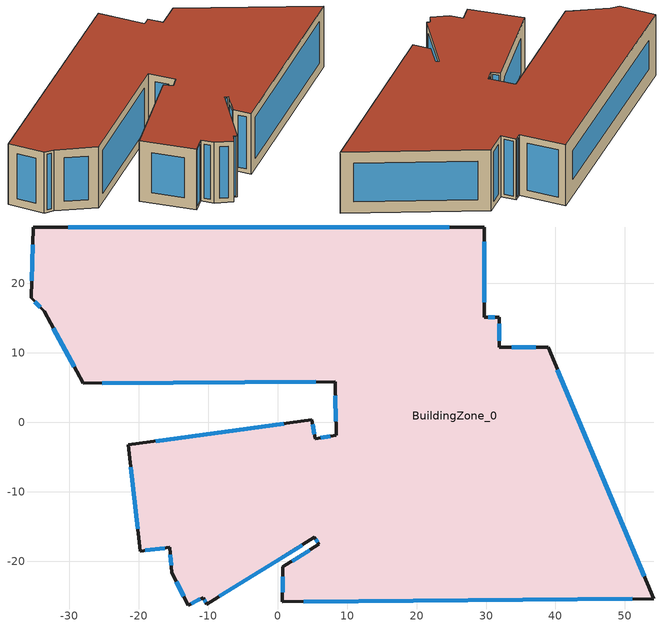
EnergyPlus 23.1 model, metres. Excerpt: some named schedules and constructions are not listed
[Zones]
BuildingZone_0
 floor outside (90.1-2019 Nonresidential CZ 1 Exterior Floor (Mass)): 29.72,28.12 29.72,15.13 31.92,15.13 31.93,10.8 38.93,10.81 54.17,-25.4 0.69,-25.86 0.76,-20.81 5.94,-17.59 5.3,-16.55 -10.21,-26.18 -10.71,-25.22 -12.86,-26.3 -15.23,-21.65 -15.54,-18 -19.78,-18.55 -21.54,-3.26 4.92,0.34 5.39,-2.33 8.43,-1.83 8.28,5.84 -28.01,5.62 -33.63,15.98 -35.49,17.93 -35.17,28.07 z0
 wall outside (90.1-2019 Nonresidential CZ 1 Exterior Wall (Mass)): 29.72,15.13 29.72,28.12 -35.17,28.07 -35.49,17.93 -33.63,15.98 -28.01,5.62 8.28,5.84 8.43,-1.83 5.39,-2.33 4.92,0.34 -21.54,-3.26 -19.78,-18.55 -15.54,-18 -15.23,-21.65 -12.86,-26.3 -10.71,-25.22 -10.21,-26.18 5.3,-16.55 5.94,-17.59 0.76,-20.81 0.69,-25.86 54.17,-25.4 38.93,10.81 31.93,10.8 31.92,15.13 29.72,15.13 z0:19.13
 window (DoublePaneLoEe2): 29.72,17.27 29.72,25.98 z2.14:16.98; 31.29,15.13 30.35,15.13 z0.63:18.5; 31.93,11.72 31.92,14.21 z0.92:18.21; 37.15,10.81 33.71,10.81 z1.78:17.35; 52.81,-22.16 40.29,7.58 z3.51:15.62; 3.77,-25.83 51.09,-25.43 z3.08:16.05; 0.74,-22.21 0.71,-24.46 z1.4:17.73; 4.59,-18.43 2.11,-19.98 z1.59:17.54; 5.49,-16.87 5.75,-17.28 z0.37:18.76; -8.42,-25.07 3.51,-17.66 z2.1:17.02; -10.56,-25.51 -10.36,-25.89 z0.33:18.8; -12.46,-26.1 -11.11,-25.42 z0.45:18.68; -14.58,-22.94 -13.51,-25.02 z1.44:17.68; -15.45,-19.05 -15.32,-20.61 z1.05:18.08; -19.04,-18.45 -16.28,-18.1 z0.75:18.38; -21.17,-6.5 -20.15,-15.31 z3.26:15.87; 0.89,-0.2 -17.52,-2.71 z4.06:15.06; 5.28,-1.74 5.02,-0.25 z0.6:18.52; 7.58,-1.97 6.24,-2.19 z0.86:18.26; 8.32,3.84 8.39,0.16 z1.99:17.13; -25.22,5.63 5.49,5.82 z2.78:16.34; -32.32,13.57 -29.32,8.04 z2.75:16.38; -34.95,17.36 -34.17,16.56 z0.79:18.34; -35.25,25.6 -35.41,20.4 z2.47:16.65; 24.69,28.12 -30.13,28.07 z5.04:14.09
 roof outside (90.1-2019 Nonresidential CZ 1 Exterior Roof (Mass)): 29.72,28.12 -35.17,28.07 -35.49,17.93 -33.63,15.98 -28.01,5.62 8.28,5.84 8.43,-1.83 5.39,-2.33 4.92,0.34 -21.54,-3.26 -19.78,-18.55 -15.54,-18 -15.23,-21.65 -12.86,-26.3 -10.71,-25.22 -10.21,-26.18 5.3,-16.55 5.94,-17.59 0.76,-20.81 0.69,-25.86 54.17,-25.4 38.93,10.81 31.93,10.8 31.92,15.13 29.72,15.13 z19.13
[Schedule:Day:Hourly]
cda3ba64-054a-4ef5-9c35-501c6f4b536e: Fraction, 1, 1, 1, 1, 1, 1, 1, 1, 1, 1, 1, 0, 0, 0, 0, 0, 0, 0, 1, 1, 1, 1, 1, 1
1351357e-6e0b-41af-b91e-e8d9812992ea: Fraction, 1, 1, 1, 1, 1, 1, 1, 1, 1, 0, 0, 0, 0, 0, 0, 0, 0, 1, 1, 1, 1, 1, 1, 1
26f1677e-7618-4670-b81a-7007ee578315: Fraction, 1, 0, 0, 0, 0, 0, 0, 0, 0, 0, 0, 0, 1, 1, 1, 0, 0, 1, 1, 1, 1, 1, 1, 1
c433e771-4740-4cd9-b08e-b964aec33a86: Fraction, 1, 0, 1, 0, 0, 0, 0, 0, 0, 1, 1, 1, 0, 0, 0, 0, 0, 1, 1, 1, 1, 1, 1, 0
90814c88-6c8b-495d-8541-7256b1d16816: Fraction, 1, 1, 1, 0, 0, 0, 1, 0, 1, 1, 1, 0, 1, 1, 1, 1, 1, 1, 1, 1, 1, 1, 1, 1
acd3a1de-cd65-4a3c-b683-6ee3bdd0183a: Fraction, 0, 0, 0, 0, 0, 0, 0, 0, 1, 1, 1, 0, 0, 1, 1, 1, 1, 1, 1, 1, 1, 1, 1, 1
ca57f975-3f0e-42b0-b570-4446d3a4e64f: Fraction, 1, 1, 1, 1, 1, 1, 0, 0, 1, 1, 1, 1, 0, 0, 0, 1, 1, 1, 1, 1, 1, 1, 1, 1
a60720c6-9f2e-4831-be34-26f430486e42: Fraction, 1, 1, 0, 0, 0, 0, 0, 0, 1, 1, 1, 1, 0, 0, 0, 0, 1, 1, 1, 1, 1, 1, 1, 1
050226f8-55d2-4ac3-b4ae-0408f7dded6b: Fraction, 1, 1, 1, 0, 0, 0, 1, 1, 1, 1, 1, 0, 0, 0, 0, 0, 0, 0, 1, 1, 1, 1, 1, 1
b2676b82-503d-409a-8112-8711eb8cd777: Fraction, 1, 1, 1, 0, 0, 0, 1, 1, 1, 1, 0, 0, 0, 0, 0, 0, 0, 0, 0, 1, 1, 1, 1, 1
8cc3d701-302a-47ad-a894-746c7c5c293e: Fraction, 1, 1, 1, 1, 1, 0, 0, 1, 1, 1, 1, 1, 1, 1, 1, 1, 1, 1, 1, 1, 1, 1, 1, 1
765d2f34-e314-4795-a0ff-2d29af140ddf: Fraction, 1, 1, 1, 1, 1, 1, 1, 1, 1, 1, 1, 1, 0, 1, 0, 0, 0, 0, 1, 1, 1, 1, 1, 1
5e8b753d-8a97-4214-99cb-13c83a3e8b06: Fraction, 1, 1, 1, 1, 1, 0, 0, 0, 1, 1, 1, 0, 0, 0, 0, 0, 1, 1, 1, 1, 1, 1, 1, 1
764939d5-3c19-4b2d-8323-8853a08321fb: Fraction, 1, 1, 1, 1, 1, 1, 1, 1, 1, 0, 1, 0, 0, 0, 1, 0, 1, 1, 1, 1, 1, 1, 1, 1
9c0a8743-6d57-4cc6-81b7-86096a9a8987: Fraction, 1, 1, 1, 1, 0, 1, 0, 1, 1, 1, 0, 0, 0, 1, 0, 0, 0, 1, 1, 1, 0, 0, 0, 0
1cdea937-d522-48b8-8458-e0ad0ed355d4: Fraction, 0, 0, 1, 1, 0, 0, 0, 0, 1, 1, 1, 1, 1, 1, 1, 1, 1, 1, 1, 1, 1, 1, 1, 1
26479bf4-0fa5-497d-a5a7-c8d8efc50edc: Fraction, 1, 1, 1, 1, 1, 0, 1, 0, 1, 1, 1, 0, 0, 0, 0, 0, 1, 1, 1, 0, 0, 0, 0, 0
67e0d75a-26a9-4d90-bb17-80621de21187: Fraction, 0, 0, 0, 1, 1, 0, 0, 0, 1, 1, 1, 1, 1, 1, 1, 1, 1, 1, 1, 1, 1, 1, 1, 1
dfcdb19e-c32c-4c48-9dbd-1903564802f8: Fraction, 1, 1, 1, 1, 0, 1, 0, 0, 0, 1, 1, 1, 0, 1, 1, 1, 1, 1, 1, 1, 1, 1, 1, 1
6406ca97-1830-4970-8622-e69d0669666d: Fraction, 1, 1, 1, 0, 1, 1, 1, 1, 1, 1, 1, 0, 0, 1, 0, 0, 1, 0, 1, 1, 1, 1, 1, 1
8ff404b5-6e31-4997-95f1-f895ef4a35fd: Fraction, 1, 1, 1, 1, 1, 1, 1, 1, 1, 1, 1, 0, 0, 1, 1, 1, 1, 1, 1, 1, 1, 1, 1, 0
fe6db5e3-dc1c-4475-b457-8413c338fe09: Fraction, 0, 1, 0, 0, 0, 0, 0, 0, 1, 1, 1, 0, 0, 0, 0, 0, 1, 1, 1, 1, 1, 1, 1, 1
ff1899ae-1e18-4155-8642-548d86f83383: Fraction, 1, 0, 0, 0, 0, 0, 0, 0, 1, 1, 0, 1, 1, 1, 0, 1, 1, 1, 1, 1, 0, 0, 0, 0
739c851c-5cb0-4a89-b39f-e4e57d8a98d4: Fraction, 0, 0, 0, 1, 0, 1, 1, 1, 1, 1, 1, 1, 0, 0, 0, 0, 1, 0, 1, 1, 1, 1, 1, 1
82035b59-3eea-42c7-b1b3-137abd644286: Fraction, 1, 1, 1, 1, 1, 1, 0, 0, 1, 1, 1, 0, 0, 1, 1, 1, 1, 1, 1, 1, 1, 1, 1, 1
954aff4f-8c69-4bcf-876d-6e2840c6f20f: Fraction, 1, 0, 0, 0, 0, 0, 1, 0, 0, 0, 0, 1, 1, 1, 1, 1, 1, 1, 1, 1, 1, 1, 1, 1
c5f527fc-7e74-446a-8958-412ea6d18912: Fraction, 1, 1, 1, 0, 1, 0, 0, 1, 1, 1, 1, 0, 1, 0, 0, 0, 0, 0, 0, 1, 1, 1, 1, 1
06aa8bab-b6bb-4427-8431-f73702ff543e: Fraction, 1, 1, 1, 0, 0, 0, 1, 1, 1, 1, 1, 1, 0, 0, 0, 0, 1, 1, 1, 1, 1, 1, 1, 1
e0369155-ca3a-4e25-86b3-af5c310c1f43: Fraction, 1, 0, 0, 0, 0, 1, 0, 0, 1, 1, 1, 0, 0, 0, 0, 0, 0, 0, 0, 1, 1, 1, 1, 1
90320ce2-3897-4ecb-87ca-9375c7744c00: Fraction, 1, 1, 0, 0, 0, 1, 1, 0, 1, 1, 0, 0, 0, 0, 0, 0, 0, 0, 0, 0, 1, 1, 1, 1
cef4962a-1580-473c-aa75-8334d6d65863: Fraction, 1, 1, 1, 1, 1, 1, 1, 0, 1, 1, 0, 0, 0, 0, 0, 0, 1, 0, 0, 0, 0, 0, 1, 1
a59811d6-bfa9-4721-b8bf-b8c7dc4c4ff0: Fraction, 1, 1, 1, 1, 1, 1, 1, 1, 1, 0, 1, 0, 0, 0, 1, 1, 1, 1, 1, 1, 1, 1, 0, 0
37f44030-5e36-4f98-b792-f386201b2423: Fraction, 0, 0, 0, 0, 0, 0, 0, 0, 0, 1, 0, 1, 1, 0, 1, 1, 1, 1, 1, 0, 1, 1, 1, 0
0c721650-1391-4179-919c-bca5a3a24513: Fraction, 0, 0, 0, 0, 0, 0, 0, 0, 1, 1, 1, 0, 0, 0, 1, 1, 0, 0, 1, 1, 1, 1, 1, 0
56b7821f-1ecd-4b64-8698-c7c49fe5b718: Fraction, 1, 1, 1, 1, 1, 1, 1, 1, 1, 1, 0, 1, 0, 0, 0, 1, 1, 1, 1, 1, 1, 1, 1, 1
73a8fea3-ee07-4a48-8cc3-073628241099: Fraction, 1, 0, 0, 0, 0, 0, 0, 0, 0, 1, 0, 0, 0, 0, 0, 1, 1, 1, 1, 0, 1, 0, 0, 0
b3672003-2732-4cbd-816e-7ed92bd6a9d0: Fraction, 1, 1, 1, 1, 0, 0, 0, 0, 0, 0, 0, 1, 1, 1, 1, 1, 1, 1, 0, 1, 1, 1, 1, 1
f1628b61-1085-4547-9d75-56a794602afa: Fraction, 1, 0, 1, 1, 0, 1, 1, 0, 1, 1, 0, 0, 0, 1, 1, 0, 1, 1, 1, 1, 1, 1, 1, 1
f7bd7064-11ca-47aa-881a-b4983b16dac8: Fraction, 1, 1, 1, 1, 0, 0, 0, 0, 1, 1, 0, 0, 1, 1, 1, 1, 1, 1, 1, 1, 1, 1, 1, 1
7eed29dc-caf2-4e0e-8e6b-bd17beebe9f2: Fraction, 1, 1, 1, 1, 1, 0, 1, 1, 1, 0, 1, 0, 0, 0, 0, 0, 1, 1, 1, 1, 1, 1, 1, 0
75b91f41-70f9-4552-91aa-a01c01372cee: Fraction, 0, 0, 0, 0, 0, 0, 0, 0, 1, 0, 0, 0, 0, 0, 0, 0, 1, 1, 1, 1, 1, 1, 1, 1
ff476f65-8b98-4296-99fa-670d2ec2c690: Fraction, 1, 1, 1, 1, 1, 1, 1, 1, 1, 0, 0, 0, 0, 0, 0, 1, 1, 1, 1, 1, 1, 1, 1, 1
89fd25f9-a234-4c30-a698-7bd7ac840fcb: Fraction, 1, 0, 1, 1, 0, 0, 0, 0, 1, 0, 0, 0, 0, 0, 0, 0, 0, 0, 1, 1, 1, 1, 1, 1
fbda1bdf-072c-4c3c-beb0-96380ac15c96: Fraction, 1, 1, 0, 0, 0, 0, 0, 0, 1, 1, 1, 1, 1, 0, 1, 0, 0, 1, 1, 1, 1, 1, 1, 1
8fedecea-965c-4c14-bfa1-0b12280acaac: Fraction, 1, 1, 0, 0, 0, 0, 0, 0, 0, 0, 1, 1, 1, 1, 1, 1, 1, 1, 1, 1, 0, 1, 1, 1
b43e7e2a-dc72-45fc-afc4-933172cf69b4: Fraction, 0, 0, 0, 0, 0, 1, 1, 1, 1, 1, 1, 0, 0, 0, 0, 0, 0, 1, 1, 1, 1, 1, 1, 1
8a471398-0ab5-48b2-8e4a-ee75c89c80ca: Fraction, 1, 0, 0, 0, 0, 0, 0, 1, 1, 1, 1, 1, 1, 1, 1, 1, 0, 0, 0, 0, 0, 0, 0, 0
ef2d2da4-86cb-4de9-b7a6-5d22f51a2ea7: Fraction, 1, 0, 1, 1, 0, 1, 1, 1, 1, 1, 1, 1, 0, 1, 1, 1, 1, 1, 1, 1, 1, 1, 1, 1
2695e4e8-601b-4787-8120-97c813eb2c33: Fraction, 1, 0, 0, 0, 0, 0, 0, 0, 0, 0, 1, 1, 1, 1, 1, 0, 0, 1, 1, 1, 1, 1, 1, 1
dc7326ac-6b4f-4e05-adb6-34ca6235ac04: Fraction, 0, 0, 0, 1, 0, 0, 0, 0, 1, 1, 0, 0, 0, 0, 0, 0, 0, 0, 1, 1, 1, 1, 1, 1
de084db2-0a10-4ed7-863d-7a89820ba3f8: Fraction, 1, 0, 1, 1, 1, 1, 1, 1, 1, 1, 0, 1, 1, 1, 0, 0, 0, 0, 0, 1, 1, 1, 1, 0
8e271e44-d424-497a-a0fa-49ef878d9629: Fraction, 0, 0, 0, 0, 0, 1, 0, 0, 0, 1, 1, 1, 1, 0, 0, 1, 1, 1, 1, 1, 1, 1, 1, 0
3e058ecd-a6c4-4a49-aaf6-cb8ffd7a3237: Fraction, 0, 0, 0, 0, 0, 0, 1, 1, 1, 1, 1, 0, 0, 0, 0, 0, 0, 1, 1, 1, 1, 1, 1, 1
119d028c-185b-4c8c-a357-5b7682d212a9: Fraction, 1, 0, 0, 0, 0, 0, 0, 1, 1, 1, 1, 0, 0, 0, 0, 1, 1, 1, 1, 1, 1, 1, 1, 1
85542483-3029-4ab8-a5e4-6c820f80befe: Fraction, 1, 1, 0, 0, 0, 0, 0, 1, 1, 1, 0, 0, 0, 0, 1, 1, 1, 1, 1, 1, 1, 1, 1, 1
27843389-e7ea-4e1e-9451-899cba9e490d: Fraction, 0, 0, 0, 0, 0, 0, 0, 1, 1, 0, 0, 0, 1, 1, 1, 1, 1, 1, 1, 1, 1, 1, 1, 1
dddcc273-5bf0-40b0-9e55-ce839c711cd5: Fraction, 0, 0, 0, 0, 0, 0, 0, 0, 1, 0, 0, 1, 1, 1, 0, 0, 1, 1, 1, 1, 1, 1, 1, 1
57232158-1517-4dea-a037-414eabd3a7d2: Fraction, 1, 1, 1, 0, 0, 0, 1, 1, 1, 0, 0, 0, 0, 0, 0, 0, 0, 0, 1, 1, 1, 1, 1, 1
15231057-b6da-4f93-940f-1ffb6f84b3fe: Fraction, 1, 1, 1, 1, 1, 1, 1, 0, 0, 0, 0, 1, 1, 1, 1, 1, 1, 1, 1, 1, 1, 1, 1, 0
aed3333c-d0ed-441a-a5ec-4830fa531c61: Fraction, 0, 0, 0, 0, 0, 0, 0, 0, 1, 1, 1, 0, 0, 0, 0, 1, 1, 1, 0, 0, 0, 0, 0, 0
13188003-7498-40e2-8ccf-9139d4551ec7: Fraction, 0, 0, 0, 0, 0, 0, 0, 0, 0, 0, 0, 0, 0, 0, 0, 1, 1, 1, 1, 0, 0, 0, 1, 0
91428bdd-f12f-4616-9f29-0bd5c9a2969e: Fraction, 0, 0, 0, 0, 0, 0, 0, 0, 1, 1, 0, 0, 1, 0, 1, 1, 1, 1, 1, 1, 1, 1, 1, 0
174f743e-8dce-446c-a0b3-cb7c87ef80ee: Fraction, 0, 0, 0, 0, 0, 0, 0, 1, 1, 1, 0, 1, 1, 1, 1, 1, 1, 1, 1, 0, 0, 0, 0, 0
111ddb36-2ce7-4fc2-886a-f2cd4fab0afb: Fraction, 0, 0, 0, 0, 0, 1, 1, 1, 1, 1, 0, 0, 0, 0, 0, 0, 0, 1, 1, 1, 1, 1, 1, 1
9d4494b0-7664-4e36-8821-761efd9d7c50: Fraction, 0, 0, 0, 0, 0, 0, 0, 0, 0, 0, 1, 1, 1, 1, 1, 1, 0, 1, 1, 1, 1, 1, 1, 1
e285fa22-495a-47ab-aa93-76fb5dbce336: Fraction, 0, 0, 0, 0, 0, 0, 0, 0, 0, 0, 0, 0, 1, 1, 1, 1, 1, 1, 1, 1, 1, 0, 0, 0
8c38015d-8766-4975-97b2-eb3f15432207: Fraction, 0, 0, 0, 0, 0, 0, 0, 1, 1, 1, 0, 0, 0, 0, 0, 0, 0, 1, 1, 1, 1, 0, 0, 0
733253e6-ede6-4938-910d-5d2ca86a43a7: Fraction, 0, 0, 0, 0, 0, 0, 0, 0, 1, 1, 0, 0, 0, 0, 1, 0, 0, 0, 0, 0, 0, 0, 0, 0
83eaae41-9a6d-44d0-9d67-82e8e94cf0fa: Fraction, 0, 0, 0, 0, 0, 0, 0, 0, 0, 1, 1, 1, 1, 0, 1, 1, 1, 1, 1, 1, 1, 1, 1, 1
088d3a1d-2d9c-464b-9322-da9d7270cfe3: Fraction, 0, 0, 0, 0, 0, 0, 0, 0, 1, 0, 0, 0, 0, 0, 0, 0, 0, 1, 0, 0, 0, 0, 0, 0
90cdfdec-273f-4f9f-88ba-76e5add11c9c: Fraction, 0, 0, 0, 0, 0, 0, 0, 0, 1, 1, 0, 0, 0, 0, 0, 0, 1, 1, 1, 1, 1, 1, 0, 0
bad58ae2-a16f-4b97-97d6-c5cb08a59ea4: Fraction, 0, 0, 0, 0, 0, 0, 0, 1, 1, 1, 0, 0, 0, 1, 1, 1, 1, 0, 0, 0, 0, 0, 0, 0
4c6052ca-230a-44ee-a5f5-03236e9e5416: Fraction, 0, 0, 0, 0, 0, 0, 0, 0, 1, 1, 0, 0, 0, 0, 0, 0, 0, 1, 1, 1, 1, 1, 1, 0
eb53ecd7-b67d-4b62-aae2-5faaae7e4b0b: Fraction, 0, 0, 0, 0, 1, 0, 0, 1, 1, 1, 1, 0, 0, 0, 0, 0, 1, 1, 1, 1, 1, 1, 1, 1
f3ac6356-ebb1-4f73-91df-0b6ff02a4822: Fraction, 1, 1, 1, 1, 1, 0, 0, 0, 1, 1, 1, 1, 1, 0, 1, 1, 1, 1, 1, 1, 1, 1, 1, 1
8caf8e41-c2ac-4603-a18d-ccf4e234e43b: Fraction, 0, 0, 0, 0, 0, 0, 0, 0, 1, 1, 0, 0, 0, 0, 1, 1, 1, 1, 1, 1, 1, 1, 1, 1
e873cbe0-e4ff-4534-a7ea-d54c26789bc5: Fraction, 1, 1, 1, 1, 1, 1, 1, 0, 1, 1, 1, 1, 1, 0, 1, 1, 1, 1, 1, 1, 1, 1, 0, 0
cf213ab8-e53c-4790-91d8-0b390b51dfec: Fraction, 0, 0, 0, 0, 0, 0, 0, 0, 1, 1, 1, 0, 1, 1, 1, 1, 1, 1, 1, 1, 1, 0, 0, 0
e32bd949-e230-4228-bba8-f777341fbb40: Fraction, 0, 0, 0, 0, 0, 0, 0, 0, 1, 1, 1, 1, 0, 0, 0, 1, 1, 1, 1, 1, 1, 1, 0, 0
f0fef6ba-4974-4f1c-921a-88ed7d904b65: Fraction, 0, 0, 0, 0, 0, 0, 0, 0, 0, 1, 1, 1, 0, 0, 1, 1, 1, 1, 1, 0, 0, 0, 0, 0
082312aa-82ff-462d-a8ea-a7d55e5c8512: Fraction, 0, 0, 0, 0, 0, 0, 0, 0, 1, 0, 1, 1, 0, 0, 0, 0, 0, 0, 0, 0, 0, 0, 0, 0
d2c83f2d-580a-4c5c-a202-1d21d5ea9f64: Fraction, 0, 0, 0, 0, 0, 0, 0, 0, 1, 1, 0, 1, 1, 1, 1, 1, 1, 1, 0, 0, 0, 0, 0, 0
85918146-cc4b-464f-b032-7bb2410f873f: Fraction, 0, 0, 0, 0, 0, 0, 0, 0, 0, 1, 1, 1, 1, 0, 1, 1, 1, 1, 0, 0, 0, 0, 0, 0
5840f135-7cff-404d-9afc-ad63922bd6e9: Fraction, 0, 0, 0, 0, 0, 0, 0, 0, 0, 1, 1, 1, 0, 1, 1, 1, 1, 1, 1, 1, 1, 1, 1, 0
f224dde5-a401-40b4-8baf-a1f639f9b559: Fraction, 0, 0, 0, 0, 0, 0, 0, 0, 0, 1, 1, 1, 0, 0, 0, 0, 1, 0, 0, 0, 0, 0, 0, 0
47201442-172b-44da-9ea5-ab53bfe3958e: Fraction, 0, 0, 0, 0, 0, 0, 0, 0, 1, 1, 0, 0, 1, 1, 1, 1, 0, 0, 0, 0, 0, 0, 0, 0
dbd9e1aa-1713-44be-8330-ac68d297d8b9: Fraction, 0, 0, 0, 0, 0, 0, 0, 0, 1, 1, 1, 1, 0, 0, 0, 0, 0, 0, 0, 0, 0, 0, 0, 0
0dd28034-3f19-4e2f-a13a-f3043c71bcc3: Fraction, 0, 0, 0, 0, 0, 0, 0, 0, 1, 1, 1, 1, 1, 1, 1, 0, 0, 0, 0, 0, 0, 0, 0, 0
5d2e83d9-40f7-445d-b61b-236e0159284a: Fraction, 0, 0, 0, 0, 0, 0, 0, 0, 0, 0, 0, 0, 0, 0, 0, 1, 1, 1, 0, 0, 0, 0, 0, 0
be782dcf-686a-477e-ac65-b84bf788a7ec: Fraction, 0, 0, 0, 0, 0, 0, 0, 0, 1, 0, 0, 0, 0, 0, 0, 0, 0, 0, 0, 0, 0, 0, 0, 0
a0742af8-99f7-4361-a234-4fd6362cad82: Fraction, 0, 0, 0, 0, 0, 0, 0, 0, 0, 1, 1, 1, 1, 1, 1, 1, 0, 0, 1, 1, 1, 1, 0, 0
8045c732-2e65-4460-95e8-a9ec558d68fa: Fraction, 0, 0, 0, 0, 0, 0, 0, 1, 1, 1, 0, 0, 0, 0, 0, 0, 0, 1, 1, 1, 1, 1, 1, 1
a19894fd-0e24-4891-839c-03bb2a155bfd: Fraction, 1, 0, 0, 0, 0, 0, 0, 0, 1, 1, 0, 1, 0, 0, 0, 1, 1, 1, 1, 1, 1, 1, 1, 0
afde7301-a034-42f7-bd82-b7d16b96a72a: Fraction, 0, 0, 0, 0, 0, 0, 0, 0, 1, 1, 1, 0, 0, 0, 1, 1, 1, 0, 0, 0, 0, 0, 0, 0
4e625444-fb06-49b1-b72e-fe77bd22359a: Fraction, 0, 0, 0, 0, 0, 0, 0, 0, 1, 1, 0, 0, 0, 0, 0, 0, 0, 0, 1, 1, 1, 1, 0, 0
53f3834e-f8ed-451a-882f-adf493c27530: Fraction, 0, 0, 0, 0, 0, 0, 0, 0, 1, 1, 0, 1, 1, 1, 0, 0, 0, 0, 0, 0, 0, 0, 0, 0
26a68c69-01a6-426b-ace8-0b9bbe7e8faf: Fraction, 0, 0, 0, 0, 0, 0, 0, 0, 1, 1, 1, 0, 0, 1, 1, 1, 1, 1, 1, 1, 0, 0, 0, 0
0c5dda05-5e25-468e-bd9b-f2f3bbb93c08: Fraction, 0, 0, 0, 0, 0, 0, 0, 0, 1, 1, 0, 0, 0, 0, 1, 1, 0, 1, 1, 1, 1, 0, 0, 0
a93c1464-fa51-48b4-abd3-daafe5a0ba31: Fraction, 0, 0, 0, 0, 0, 0, 0, 0, 0, 1, 0, 0, 0, 0, 0, 0, 0, 1, 1, 1, 1, 1, 0, 0
0413283e-3596-4e41-912c-16bbff195a6a: Fraction, 0, 0, 0, 0, 0, 0, 0, 0, 1, 1, 0, 0, 0, 1, 0, 0, 1, 1, 0, 0, 0, 0, 0, 0
07af94a3-bb39-40b9-b035-c7098e5345e5: Fraction, 0, 0, 0, 0, 0, 0, 0, 0, 0, 1, 1, 1, 1, 0, 1, 1, 1, 1, 1, 1, 1, 0, 0, 0
55893b24-2d1b-460d-a191-e875fac2b3df: Fraction, 0, 0, 0, 0, 0, 0, 0, 0, 1, 1, 1, 0, 0, 0, 0, 1, 1, 1, 1, 1, 1, 1, 1, 1
e59fe98d-94bd-4d46-8efd-c177b2befde0: Fraction, 1, 0, 0, 0, 0, 0, 0, 1, 1, 1, 0, 0, 0, 0, 1, 1, 1, 1, 1, 1, 0, 0, 0, 1
170de19b-b45e-4c0e-a08f-fc63d5d0aa69: Fraction, 1, 1, 1, 1, 1, 1, 1, 1, 1, 1, 1, 0, 0, 1, 1, 0, 1, 1, 1, 1, 1, 1, 1, 1
0a662b01-0941-4ca1-9241-1c44cab30a5c: Fraction, 1, 1, 1, 1, 1, 1, 1, 1, 1, 1, 1, 0, 0, 0, 0, 1, 1, 1, 1, 1, 1, 1, 1, 1
3a8da860-9b6a-4af4-bf2f-6abcc1439532: Fraction, 1, 1, 1, 1, 1, 1, 1, 1, 1, 1, 1, 0, 1, 1, 1, 1, 1, 1, 1, 1, 1, 1, 1, 1
f4ead4c0-8883-43eb-9c75-40c970b9c574: Fraction, 1, 1, 1, 1, 0, 1, 1, 1, 1, 1, 1, 0, 0, 0, 1, 1, 1, 1, 1, 1, 1, 1, 1, 1
9b2b856d-4af1-405f-ae0c-ec04a6c86a90: Fraction, 1, 1, 1, 1, 0, 1, 1, 1, 1, 1, 1, 0, 0, 0, 1, 0, 0, 0, 1, 1, 0, 0, 0, 0
77030b9f-1e4e-4965-a630-2b1b36119d46: Fraction, 0, 0, 0, 1, 0, 0, 0, 0, 1, 0, 0, 0, 0, 0, 0, 0, 0, 0, 0, 0, 0, 0, 0, 0
39931161-0016-418f-81ed-fdd57d992c0c: Fraction, 0, 0, 0, 0, 0, 0, 0, 0, 0, 1, 1, 1, 0, 0, 1, 1, 0, 0, 0, 0, 0, 0, 0, 0
bd66b39f-228d-4204-8e89-beaf15656e87: Fraction, 0, 0, 0, 0, 0, 0, 0, 0, 0, 1, 1, 0, 0, 1, 0, 1, 0, 0, 1, 0, 1, 1, 0, 1
f697ea73-e4b7-4a1a-ba31-b26e65e12b65: Fraction, 1, 0, 0, 0, 0, 0, 0, 0, 0, 0, 0, 0, 0, 1, 1, 1, 1, 1, 1, 1, 0, 0, 0, 0
2a577bbf-e134-4fe6-8f95-f975ebeaa4ae: Fraction, 0, 0, 0, 0, 0, 0, 0, 0, 0, 0, 0, 0, 1, 1, 1, 1, 1, 1, 1, 0, 0, 0, 0, 0
7cf3a704-ba87-4eb0-b3a8-9bffd875c2e5: Fraction, 0, 0, 0, 0, 0, 0, 0, 0, 0, 0, 0, 0, 0, 0, 1, 0, 0, 0, 1, 0, 0, 0, 0, 0
c2e48d10-a057-463c-88b7-b7c779927421: Fraction, 0, 0, 0, 0, 0, 0, 0, 0, 0, 1, 1, 1, 1, 1, 1, 1, 1, 1, 1, 1, 0, 0, 0, 0
37cceb73-4cfe-4ddb-b58f-61594d3d8e9e: Fraction, 0, 0, 0, 0, 0, 0, 0, 0, 1, 1, 1, 1, 0, 0, 0, 0, 1, 1, 1, 1, 1, 1, 0, 1
23154052-71e1-4817-8cf9-49ba8bac939a: Fraction, 0, 0, 0, 0, 0, 0, 0, 0, 0, 0, 1, 0, 0, 0, 0, 1, 1, 1, 1, 1, 0, 0, 0, 1
73d25baa-0a3f-43d7-aba1-3aadf26897c8: Fraction, 0, 0, 0, 0, 0, 0, 0, 0, 0, 1, 1, 1, 1, 0, 0, 0, 0, 0, 0, 0, 0, 0, 0, 0
a381c97f-777c-4bda-9236-335ed4e8d1d6: Fraction, 0, 0, 0, 0, 0, 0, 0, 0, 0, 0, 1, 1, 1, 1, 1, 1, 1, 0, 1, 0, 0, 0, 0, 0
5f2632aa-b2e0-4ebc-9fd9-245d09c4021c: Fraction, 0, 0, 0, 0, 0, 0, 0, 0, 1, 1, 1, 1, 0, 1, 0, 1, 0, 0, 0, 0, 1, 0, 0, 0
36a3134a-660f-40ab-b35c-fe4104562fb1: Fraction, 0, 0, 0, 0, 0, 0, 0, 0, 1, 1, 1, 1, 0, 1, 1, 1, 1, 1, 1, 1, 1, 0, 0, 0
aa82eaec-19aa-4ef1-998b-34b863a0dc9b: Fraction, 0, 0, 0, 0, 0, 0, 0, 0, 1, 1, 1, 0, 1, 0, 0, 1, 1, 1, 1, 1, 1, 1, 1, 0
b3705ad0-f4c7-4de7-b0a6-8920d37213d5: Fraction, 0, 0, 1, 1, 0, 0, 1, 0, 1, 1, 1, 1, 0, 1, 1, 1, 1, 1, 1, 1, 1, 1, 1, 1
69995107-9963-4bad-bd45-18eef34273b0: Fraction, 1, 1, 0, 1, 1, 1, 0, 1, 1, 1, 1, 1, 1, 0, 0, 1, 1, 1, 1, 1, 1, 1, 1, 1
1b3d8949-cde8-493e-a178-ea915e8ca42e: Fraction, 1, 1, 1, 1, 1, 1, 1, 1, 1, 1, 1, 0, 0, 0, 0, 0, 1, 1, 1, 1, 1, 1, 0, 1
76ceaab1-28e2-4132-938e-9225d5a71cab: Fraction, 0, 0, 1, 1, 0, 1, 1, 0, 1, 1, 1, 0, 0, 0, 0, 1, 1, 1, 1, 1, 1, 1, 1, 1
51052349-ac5d-4edc-a7f9-f3b448e6e610: Fraction, 1, 0, 1, 0, 0, 0, 0, 0, 1, 1, 1, 0, 0, 0, 0, 0, 1, 1, 1, 1, 1, 1, 1, 1
4c6eebf1-9e0f-4f1a-af17-42c25a7cd94b: Fraction, 1, 0, 0, 0, 0, 0, 0, 0, 1, 1, 1, 1, 0, 0, 0, 0, 1, 1, 1, 1, 1, 1, 1, 1
411c8c64-463a-40ea-9f98-3120702e0ba0: Fraction, 1, 1, 1, 0, 0, 1, 1, 0, 1, 1, 1, 0, 0, 0, 0, 0, 1, 1, 1, 1, 1, 1, 1, 1
38e3164e-3416-4a16-8a53-fe1f0c2b4524: Fraction, 1, 0, 0, 0, 0, 1, 1, 0, 1, 1, 1, 1, 1, 1, 1, 1, 1, 1, 1, 1, 1, 1, 0, 0
[Schedule:Year]
CoolAvail_BuildingZone_0: Fraction, CoolAvail_BuildingZone_0_0, 1, 1, 1, 7, CoolAvail_BuildingZone_0_1, 1, 8, 1, 14, CoolAvail_BuildingZone_0_2, 1, 15, 1, 21, CoolAvail_BuildingZone_0_3, 1, 22, 1, 28, CoolAvail_BuildingZone_0_4, 1, 29, 2, 4, CoolAvail_BuildingZone_0_5, 2, 5, 2, 11, CoolAvail_BuildingZone_0_6, 2, 12, 2, 18, CoolAvail_BuildingZone_0_7, 2, 19, 2, 25, CoolAvail_BuildingZone_0_8, 2, 26, 3, 4, CoolAvail_BuildingZone_0_9, 3, 5, 3, 11, CoolAvail_BuildingZone_0_10, 3, 12, 3, 18, CoolAvail_BuildingZone_0_11, 3, 19, 3, 25, CoolAvail_BuildingZone_0_12, 3, 26, 4, 1, CoolAvail_BuildingZone_0_13, 4, 2, 4, 8, CoolAvail_BuildingZone_0_14, 4, 9, 4, 15, CoolAvail_BuildingZone_0_15, 4, 16, 4, 22, CoolAvail_BuildingZone_0_16, 4, 23, 4, 29, CoolAvail_BuildingZone_0_17, 4, 30, 5, 6, CoolAvail_BuildingZone_0_18, 5, 7, 5, 13, CoolAvail_BuildingZone_0_19, 5, 14, 5, 20, CoolAvail_BuildingZone_0_20, 5, 21, 5, 27, CoolAvail_BuildingZone_0_21, 5, 28, 6, 3, CoolAvail_BuildingZone_0_22, 6, 4, 6, 10, CoolAvail_BuildingZone_0_23, 6, 11, 6, 17, CoolAvail_BuildingZone_0_24, 6, 18, 6, 24, CoolAvail_BuildingZone_0_25, 6, 25, 7, 1, CoolAvail_BuildingZone_0_26, 7, 2, 7, 8, CoolAvail_BuildingZone_0_27, 7, 9, 7, 15, CoolAvail_BuildingZone_0_28, 7, 16, 7, 22, CoolAvail_BuildingZone_0_29, 7, 23, 7, 29, CoolAvail_BuildingZone_0_30, 7, 30, 8, 5, CoolAvail_BuildingZone_0_31, 8, 6, 8, 12, CoolAvail_BuildingZone_0_32, 8, 13, 8, 19, CoolAvail_BuildingZone_0_33, 8, 20, 8, 26, CoolAvail_BuildingZone_0_34, 8, 27, 9, 2, CoolAvail_BuildingZone_0_35, 9, 3, 9, 9, CoolAvail_BuildingZone_0_36, 9, 10, 9, 16, CoolAvail_BuildingZone_0_37, 9, 17, 9, 23, CoolAvail_BuildingZone_0_38, 9, 24, 9, 30, CoolAvail_BuildingZone_0_39, 10, 1, 10, 7, CoolAvail_BuildingZone_0_40, 10, 8, 10, 14, CoolAvail_BuildingZone_0_41, 10, 15, 10, 21, CoolAvail_BuildingZone_0_42, 10, 22, 10, 28, CoolAvail_BuildingZone_0_43, 10, 29, 11, 4, CoolAvail_BuildingZone_0_44, 11, 5, 11, 11, CoolAvail_BuildingZone_0_45, 11, 12, 11, 18, CoolAvail_BuildingZone_0_46, 11, 19, 11, 25, CoolAvail_BuildingZone_0_47, 11, 26, 12, 2, CoolAvail_BuildingZone_0_48, 12, 3, 12, 9, CoolAvail_BuildingZone_0_49, 12, 10, 12, 16, CoolAvail_BuildingZone_0_50, 12, 17, 12, 23, CoolAvail_BuildingZone_0_51, 12, 24, 12, 30, CoolAvail_BuildingZone_0_52, 12, 31, 12, 31
[Schedule:Week:Daily]
OfficeSmall BLDG_OCC_SCH_0; OfficeSmall BLDG_OCC_SCH_1; OfficeSmall BLDG_OCC_SCH_2; OfficeSmall BLDG_OCC_SCH_3; OfficeSmall BLDG_OCC_SCH_4; OfficeSmall BLDG_OCC_SCH_5; OfficeSmall BLDG_OCC_SCH_6; OfficeSmall BLDG_OCC_SCH_7; OfficeSmall BLDG_OCC_SCH_8; OfficeSmall BLDG_OCC_SCH_9; OfficeSmall BLDG_OCC_SCH_10; OfficeSmall BLDG_OCC_SCH_11; OfficeSmall BLDG_OCC_SCH_12; OfficeSmall BLDG_OCC_SCH_13; OfficeSmall BLDG_OCC_SCH_14; OfficeSmall BLDG_OCC_SCH_15; OfficeSmall BLDG_OCC_SCH_16; OfficeSmall BLDG_OCC_SCH_17; OfficeSmall BLDG_OCC_SCH_18; OfficeSmall BLDG_OCC_SCH_19; OfficeSmall BLDG_OCC_SCH_20; OfficeSmall BLDG_OCC_SCH_21; OfficeSmall BLDG_OCC_SCH_22; OfficeSmall BLDG_OCC_SCH_23; OfficeSmall BLDG_OCC_SCH_24; OfficeSmall BLDG_OCC_SCH_25; OfficeSmall BLDG_OCC_SCH_26; OfficeSmall BLDG_OCC_SCH_27; OfficeSmall BLDG_OCC_SCH_28; OfficeSmall BLDG_OCC_SCH_29; OfficeSmall BLDG_OCC_SCH_30; OfficeSmall BLDG_OCC_SCH_31; OfficeSmall BLDG_OCC_SCH_32; OfficeSmall BLDG_OCC_SCH_33; OfficeSmall BLDG_OCC_SCH_34; OfficeSmall BLDG_OCC_SCH_35; OfficeSmall BLDG_OCC_SCH_36; OfficeSmall BLDG_OCC_SCH_37; OfficeSmall BLDG_OCC_SCH_38; OfficeSmall BLDG_OCC_SCH_39; OfficeSmall BLDG_OCC_SCH_40; OfficeSmall BLDG_OCC_SCH_41; OfficeSmall BLDG_OCC_SCH_42; OfficeSmall BLDG_OCC_SCH_43; OfficeSmall BLDG_OCC_SCH_44; OfficeSmall BLDG_OCC_SCH_45; OfficeSmall BLDG_OCC_SCH_46; OfficeSmall BLDG_OCC_SCH_47; OfficeSmall BLDG_OCC_SCH_48; OfficeSmall BLDG_OCC_SCH_49; OfficeSmall BLDG_OCC_SCH_50; OfficeSmall BLDG_OCC_SCH_51: 1f39a19c-a1a4-4fa0-aea8-62bebafbef04, 1f39a19c-a1a4-4fa0-aea8-62bebafbef04, 1f39a19c-a1a4-4fa0-aea8-62bebafbef04, 1f39a19c-a1a4-4fa0-aea8-62bebafbef04, 1f39a19c-a1a4-4fa0-aea8-62bebafbef04, 1f39a19c-a1a4-4fa0-aea8-62bebafbef04, 1f1f2d52-0be3-4a00-9257-feec2c557a5e, 1f39a19c-a1a4-4fa0-aea8-62bebafbef04, 1f39a19c-a1a4-4fa0-aea8-62bebafbef04, 1f39a19c-a1a4-4fa0-aea8-62bebafbef04, 1f39a19c-a1a4-4fa0-aea8-62bebafbef04, 1f39a19c-a1a4-4fa0-aea8-62bebafbef04
OfficeSmall BLDG_OCC_SCH_52: 1f39a19c-a1a4-4fa0-aea8-62bebafbef04, 1f39a19c-a1a4-4fa0-aea8-62bebafbef04, 1f39a19c-a1a4-4fa0-aea8-62bebafbef04, 1f39a19c-a1a4-4fa0-aea8-62bebafbef04, 1f39a19c-a1a4-4fa0-aea8-62bebafbef04, 1f39a19c-a1a4-4fa0-aea8-62bebafbef04, 1f39a19c-a1a4-4fa0-aea8-62bebafbef04, 1f39a19c-a1a4-4fa0-aea8-62bebafbef04, 1f39a19c-a1a4-4fa0-aea8-62bebafbef04, 1f39a19c-a1a4-4fa0-aea8-62bebafbef04, 1f39a19c-a1a4-4fa0-aea8-62bebafbef04, 1f39a19c-a1a4-4fa0-aea8-62bebafbef04
OfficeSmall BLDG_LIGHT_SCH_2013_0; OfficeSmall BLDG_LIGHT_SCH_2013_1; OfficeSmall BLDG_LIGHT_SCH_2013_2; OfficeSmall BLDG_LIGHT_SCH_2013_3; OfficeSmall BLDG_LIGHT_SCH_2013_4; OfficeSmall BLDG_LIGHT_SCH_2013_5; OfficeSmall BLDG_LIGHT_SCH_2013_6; OfficeSmall BLDG_LIGHT_SCH_2013_7; OfficeSmall BLDG_LIGHT_SCH_2013_8; OfficeSmall BLDG_LIGHT_SCH_2013_9; OfficeSmall BLDG_LIGHT_SCH_2013_10; OfficeSmall BLDG_LIGHT_SCH_2013_11; OfficeSmall BLDG_LIGHT_SCH_2013_12; OfficeSmall BLDG_LIGHT_SCH_2013_13; OfficeSmall BLDG_LIGHT_SCH_2013_14; OfficeSmall BLDG_LIGHT_SCH_2013_15; OfficeSmall BLDG_LIGHT_SCH_2013_16; OfficeSmall BLDG_LIGHT_SCH_2013_17; OfficeSmall BLDG_LIGHT_SCH_2013_18; OfficeSmall BLDG_LIGHT_SCH_2013_19; OfficeSmall BLDG_LIGHT_SCH_2013_20; OfficeSmall BLDG_LIGHT_SCH_2013_21; OfficeSmall BLDG_LIGHT_SCH_2013_22; OfficeSmall BLDG_LIGHT_SCH_2013_23; OfficeSmall BLDG_LIGHT_SCH_2013_24; OfficeSmall BLDG_LIGHT_SCH_2013_25; OfficeSmall BLDG_LIGHT_SCH_2013_26; OfficeSmall BLDG_LIGHT_SCH_2013_27; OfficeSmall BLDG_LIGHT_SCH_2013_28; OfficeSmall BLDG_LIGHT_SCH_2013_29; OfficeSmall BLDG_LIGHT_SCH_2013_30; OfficeSmall BLDG_LIGHT_SCH_2013_31; OfficeSmall BLDG_LIGHT_SCH_2013_32; OfficeSmall BLDG_LIGHT_SCH_2013_33; OfficeSmall BLDG_LIGHT_SCH_2013_34; OfficeSmall BLDG_LIGHT_SCH_2013_35; OfficeSmall BLDG_LIGHT_SCH_2013_36; OfficeSmall BLDG_LIGHT_SCH_2013_37; OfficeSmall BLDG_LIGHT_SCH_2013_38; OfficeSmall BLDG_LIGHT_SCH_2013_39; OfficeSmall BLDG_LIGHT_SCH_2013_40; OfficeSmall BLDG_LIGHT_SCH_2013_41; OfficeSmall BLDG_LIGHT_SCH_2013_42; OfficeSmall BLDG_LIGHT_SCH_2013_43; OfficeSmall BLDG_LIGHT_SCH_2013_44; OfficeSmall BLDG_LIGHT_SCH_2013_45; OfficeSmall BLDG_LIGHT_SCH_2013_46; OfficeSmall BLDG_LIGHT_SCH_2013_47; OfficeSmall BLDG_LIGHT_SCH_2013_48; OfficeSmall BLDG_LIGHT_SCH_2013_49; OfficeSmall BLDG_LIGHT_SCH_2013_50; OfficeSmall BLDG_LIGHT_SCH_2013_51: 9281a6ae-8996-4659-87e9-74989f0f99c2, 9281a6ae-8996-4659-87e9-74989f0f99c2, 9281a6ae-8996-4659-87e9-74989f0f99c2, 9281a6ae-8996-4659-87e9-74989f0f99c2, 9281a6ae-8996-4659-87e9-74989f0f99c2, 9281a6ae-8996-4659-87e9-74989f0f99c2, da6e0e83-e4ab-413b-9a56-e3a2af235e68, 9281a6ae-8996-4659-87e9-74989f0f99c2, 9281a6ae-8996-4659-87e9-74989f0f99c2, 9281a6ae-8996-4659-87e9-74989f0f99c2, 9281a6ae-8996-4659-87e9-74989f0f99c2, 9281a6ae-8996-4659-87e9-74989f0f99c2
OfficeSmall BLDG_LIGHT_SCH_2013_52: 9281a6ae-8996-4659-87e9-74989f0f99c2, 9281a6ae-8996-4659-87e9-74989f0f99c2, 9281a6ae-8996-4659-87e9-74989f0f99c2, 9281a6ae-8996-4659-87e9-74989f0f99c2, 9281a6ae-8996-4659-87e9-74989f0f99c2, 9281a6ae-8996-4659-87e9-74989f0f99c2, 9281a6ae-8996-4659-87e9-74989f0f99c2, 9281a6ae-8996-4659-87e9-74989f0f99c2, 9281a6ae-8996-4659-87e9-74989f0f99c2, 9281a6ae-8996-4659-87e9-74989f0f99c2, 9281a6ae-8996-4659-87e9-74989f0f99c2, 9281a6ae-8996-4659-87e9-74989f0f99c2
OfficeSmall BLDG_EQUIP_SCH_2013_0; OfficeSmall BLDG_EQUIP_SCH_2013_1; OfficeSmall BLDG_EQUIP_SCH_2013_2; OfficeSmall BLDG_EQUIP_SCH_2013_3; OfficeSmall BLDG_EQUIP_SCH_2013_4; OfficeSmall BLDG_EQUIP_SCH_2013_5; OfficeSmall BLDG_EQUIP_SCH_2013_6; OfficeSmall BLDG_EQUIP_SCH_2013_7; OfficeSmall BLDG_EQUIP_SCH_2013_8; OfficeSmall BLDG_EQUIP_SCH_2013_9; OfficeSmall BLDG_EQUIP_SCH_2013_10; OfficeSmall BLDG_EQUIP_SCH_2013_11; OfficeSmall BLDG_EQUIP_SCH_2013_12; OfficeSmall BLDG_EQUIP_SCH_2013_13; OfficeSmall BLDG_EQUIP_SCH_2013_14; OfficeSmall BLDG_EQUIP_SCH_2013_15; OfficeSmall BLDG_EQUIP_SCH_2013_16; OfficeSmall BLDG_EQUIP_SCH_2013_17; OfficeSmall BLDG_EQUIP_SCH_2013_18; OfficeSmall BLDG_EQUIP_SCH_2013_19; OfficeSmall BLDG_EQUIP_SCH_2013_20; OfficeSmall BLDG_EQUIP_SCH_2013_21; OfficeSmall BLDG_EQUIP_SCH_2013_22; OfficeSmall BLDG_EQUIP_SCH_2013_23; OfficeSmall BLDG_EQUIP_SCH_2013_24; OfficeSmall BLDG_EQUIP_SCH_2013_25; OfficeSmall BLDG_EQUIP_SCH_2013_26; OfficeSmall BLDG_EQUIP_SCH_2013_27; OfficeSmall BLDG_EQUIP_SCH_2013_28; OfficeSmall BLDG_EQUIP_SCH_2013_29; OfficeSmall BLDG_EQUIP_SCH_2013_30; OfficeSmall BLDG_EQUIP_SCH_2013_31; OfficeSmall BLDG_EQUIP_SCH_2013_32; OfficeSmall BLDG_EQUIP_SCH_2013_33; OfficeSmall BLDG_EQUIP_SCH_2013_34; OfficeSmall BLDG_EQUIP_SCH_2013_35; OfficeSmall BLDG_EQUIP_SCH_2013_36; OfficeSmall BLDG_EQUIP_SCH_2013_37; OfficeSmall BLDG_EQUIP_SCH_2013_38; OfficeSmall BLDG_EQUIP_SCH_2013_39; OfficeSmall BLDG_EQUIP_SCH_2013_40; OfficeSmall BLDG_EQUIP_SCH_2013_41; OfficeSmall BLDG_EQUIP_SCH_2013_42; OfficeSmall BLDG_EQUIP_SCH_2013_43; OfficeSmall BLDG_EQUIP_SCH_2013_44; OfficeSmall BLDG_EQUIP_SCH_2013_45; OfficeSmall BLDG_EQUIP_SCH_2013_46; OfficeSmall BLDG_EQUIP_SCH_2013_47; OfficeSmall BLDG_EQUIP_SCH_2013_48; OfficeSmall BLDG_EQUIP_SCH_2013_49; OfficeSmall BLDG_EQUIP_SCH_2013_50; OfficeSmall BLDG_EQUIP_SCH_2013_51: 64338bed-c0df-48f3-a8f3-36607cbdb3d7, 64338bed-c0df-48f3-a8f3-36607cbdb3d7, 64338bed-c0df-48f3-a8f3-36607cbdb3d7, 64338bed-c0df-48f3-a8f3-36607cbdb3d7, 64338bed-c0df-48f3-a8f3-36607cbdb3d7, 64338bed-c0df-48f3-a8f3-36607cbdb3d7, 6863586a-df0c-4f3e-9a02-e59d1d462294, 64338bed-c0df-48f3-a8f3-36607cbdb3d7, 64338bed-c0df-48f3-a8f3-36607cbdb3d7, 64338bed-c0df-48f3-a8f3-36607cbdb3d7, 64338bed-c0df-48f3-a8f3-36607cbdb3d7, 64338bed-c0df-48f3-a8f3-36607cbdb3d7
OfficeSmall BLDG_EQUIP_SCH_2013_52: 64338bed-c0df-48f3-a8f3-36607cbdb3d7, 64338bed-c0df-48f3-a8f3-36607cbdb3d7, 64338bed-c0df-48f3-a8f3-36607cbdb3d7, 64338bed-c0df-48f3-a8f3-36607cbdb3d7, 64338bed-c0df-48f3-a8f3-36607cbdb3d7, 64338bed-c0df-48f3-a8f3-36607cbdb3d7, 64338bed-c0df-48f3-a8f3-36607cbdb3d7, 64338bed-c0df-48f3-a8f3-36607cbdb3d7, 64338bed-c0df-48f3-a8f3-36607cbdb3d7, 64338bed-c0df-48f3-a8f3-36607cbdb3d7, 64338bed-c0df-48f3-a8f3-36607cbdb3d7, 64338bed-c0df-48f3-a8f3-36607cbdb3d7
CoolAvail_BuildingZone_0_0: 0d90c834-0727-4472-ad32-6217eb586745, 2e32346f-2ea0-4daa-ade4-c2cd4dc138da, b3ccb48e-f611-4913-9880-1b3e118b5b69, a2a332af-d63a-4aca-9caa-e163ff5d4064, 23040f2a-043b-4592-ab96-b311f84392e2, 70af7e51-9fbb-41f7-96f9-db07a48d82e9, 1cf0828f-a6b5-49a4-86a1-0ecd9fcf2db6, 0d90c834-0727-4472-ad32-6217eb586745, 0d90c834-0727-4472-ad32-6217eb586745, 0d90c834-0727-4472-ad32-6217eb586745, 0d90c834-0727-4472-ad32-6217eb586745, 0d90c834-0727-4472-ad32-6217eb586745
CoolAvail_BuildingZone_0_1: d3d2a974-3e61-4424-a0b5-def74c3abeb5, 06b5c918-67a1-4a12-b3e6-9be1db92c09b, d9145cbc-5265-4ade-9298-bd09bf2aecde, 50bec2f3-ae38-4e00-883a-a664ca2fb05b, 2091b48b-31fd-4605-8ad5-bffdcaa3ee17, 3222ff31-7434-45fa-a1d1-3d5da89e7a1d, 6f8b9b6d-e7bf-4c2d-9a16-a460bad543cc, d3d2a974-3e61-4424-a0b5-def74c3abeb5, d3d2a974-3e61-4424-a0b5-def74c3abeb5, d3d2a974-3e61-4424-a0b5-def74c3abeb5, d3d2a974-3e61-4424-a0b5-def74c3abeb5, d3d2a974-3e61-4424-a0b5-def74c3abeb5
CoolAvail_BuildingZone_0_2: 1a57fa47-5c30-4947-93b2-2e6265b07e39, 0e175ca5-0a14-4acf-adb6-e878fd4ec8be, 2091b48b-31fd-4605-8ad5-bffdcaa3ee17, 85582b87-20ef-4502-b2c1-961d1a155bb9, 2e32346f-2ea0-4daa-ade4-c2cd4dc138da, d024c337-2e56-4648-9add-4abaac615a87, 2fb4b4cd-b1cf-4937-be38-be532a1477ac, 1a57fa47-5c30-4947-93b2-2e6265b07e39, 1a57fa47-5c30-4947-93b2-2e6265b07e39, 1a57fa47-5c30-4947-93b2-2e6265b07e39, 1a57fa47-5c30-4947-93b2-2e6265b07e39, 1a57fa47-5c30-4947-93b2-2e6265b07e39
CoolAvail_BuildingZone_0_3: b5585636-e163-4b13-8cb0-94f4c6cc41dd, 7b4e6aa1-4324-4549-be11-55575be0ce9d, 2313992a-66f3-4c67-92ad-d993e748a54d, 5848daa1-c7ee-4795-9380-b8542b8e97a2, 635f5834-218b-4759-97f7-60356584fa34, 0d90c834-0727-4472-ad32-6217eb586745, 0bc304df-b9c8-4954-bf87-6653e52e5653, b5585636-e163-4b13-8cb0-94f4c6cc41dd, b5585636-e163-4b13-8cb0-94f4c6cc41dd, b5585636-e163-4b13-8cb0-94f4c6cc41dd, b5585636-e163-4b13-8cb0-94f4c6cc41dd, b5585636-e163-4b13-8cb0-94f4c6cc41dd
CoolAvail_BuildingZone_0_4: b398e4f6-9f20-4746-a115-60b7f71d4604, fd7cd6f7-93d5-4089-bc2d-c2b6cbfed156, 286feed3-9a38-485b-814f-3db1ebc048b5, a2c641d8-e558-42f1-a418-60b723200878, 2a6475fa-b4fc-4a19-bbcd-ca4873a65709, e8f4ad89-c125-4f0d-9a9b-bb65a7bd8bfb, fd7cd6f7-93d5-4089-bc2d-c2b6cbfed156, b398e4f6-9f20-4746-a115-60b7f71d4604, b398e4f6-9f20-4746-a115-60b7f71d4604, b398e4f6-9f20-4746-a115-60b7f71d4604, b398e4f6-9f20-4746-a115-60b7f71d4604, b398e4f6-9f20-4746-a115-60b7f71d4604
CoolAvail_BuildingZone_0_5: 8883419c-1b2b-439a-9d6d-093e23b2413a, c60847aa-27ed-4804-b882-f444fd20e482, e29c00e9-317c-43c7-86e0-b2c87d88de7b, e1400a98-b53f-474a-9932-280d540814a6, 03e57dd5-268a-47d9-a192-7a260c770086, 08961811-243e-47cc-9fab-a3f00aa9c0c5, 82dd0101-5551-4af5-a6e2-73a3fea5077e, 8883419c-1b2b-439a-9d6d-093e23b2413a, 8883419c-1b2b-439a-9d6d-093e23b2413a, 8883419c-1b2b-439a-9d6d-093e23b2413a, 8883419c-1b2b-439a-9d6d-093e23b2413a, 8883419c-1b2b-439a-9d6d-093e23b2413a
CoolAvail_BuildingZone_0_6: c396f786-038c-43e7-b024-b2a74addec8e, 07db680d-cd9f-48f5-8d6a-d40fc15bfca8, db5fdd30-f3a5-466e-bc3c-42a6bd9d4ed8, f6c73f81-d47e-45f5-8504-8023b91cc26b, 764b743c-048f-492c-9318-d71ed3defb2f, b931de41-bc60-4edf-9f41-63f72951b237, cbbd20e9-a007-4d77-b83a-293402db7d80, c396f786-038c-43e7-b024-b2a74addec8e, c396f786-038c-43e7-b024-b2a74addec8e, c396f786-038c-43e7-b024-b2a74addec8e, c396f786-038c-43e7-b024-b2a74addec8e, c396f786-038c-43e7-b024-b2a74addec8e
CoolAvail_BuildingZone_0_7: 051cda05-07f7-4554-bd54-1c345ffb783b, 971ebf40-6f78-4f15-9e87-0615a96dbec7, 851c5e91-4b73-4b62-af6a-c378363740e1, ccc7f22d-e825-4598-bf98-d958e1b6afce, e9890afc-ae17-4edb-8823-e0748548e737, 770df535-9f21-48b2-bfe3-de0c40f07dc1, 444e7ef9-3248-46d1-b1bf-870f2779776b, 051cda05-07f7-4554-bd54-1c345ffb783b, 051cda05-07f7-4554-bd54-1c345ffb783b, 051cda05-07f7-4554-bd54-1c345ffb783b, 051cda05-07f7-4554-bd54-1c345ffb783b, 051cda05-07f7-4554-bd54-1c345ffb783b
CoolAvail_BuildingZone_0_8: fa768f06-c1cb-4b6c-a622-9a6038cedfbd, 28293f32-03c3-4460-95fc-36bfb1f80c32, ba1e5901-0ab8-46c8-9cc8-67e0320b4ca9, ba3d909b-28cc-4420-8657-62635024649e, 2dfeb696-9e95-4daa-bcb1-82c4b470e24b, 7ab427ce-00b3-404a-b6eb-39251830d7c6, 998ef317-e229-41e2-8faf-d3714ca88956, fa768f06-c1cb-4b6c-a622-9a6038cedfbd, fa768f06-c1cb-4b6c-a622-9a6038cedfbd, fa768f06-c1cb-4b6c-a622-9a6038cedfbd, fa768f06-c1cb-4b6c-a622-9a6038cedfbd, fa768f06-c1cb-4b6c-a622-9a6038cedfbd
CoolAvail_BuildingZone_0_9: 9b57fcff-f608-4804-8af1-72eacf98aa9f, 64f068a3-2c03-4a29-befe-61a68df21459, 998ef317-e229-41e2-8faf-d3714ca88956, 7c408bf4-6f8d-46ab-afab-68cf6a26a514, fbab14df-f6a8-4e3d-92c2-456f3281f7ea, f08cf414-2f42-45a7-9d7a-dfe59f99d7db, 3df1fca9-12da-4df7-bd00-a66c0351bc90, 9b57fcff-f608-4804-8af1-72eacf98aa9f, 9b57fcff-f608-4804-8af1-72eacf98aa9f, 9b57fcff-f608-4804-8af1-72eacf98aa9f, 9b57fcff-f608-4804-8af1-72eacf98aa9f, 9b57fcff-f608-4804-8af1-72eacf98aa9f
CoolAvail_BuildingZone_0_10: 2d68b9cf-6bbd-4eaa-ac50-ab8cfdd8e125, 998ef317-e229-41e2-8faf-d3714ca88956, 8395cb41-742b-4e36-a7e1-7562aef3f0b9, d8a73d00-f6a4-4537-85ff-92fb49aef05b, d8423e17-ed1b-446f-830e-49f6bd41a49e, db49df80-e7bb-4320-9b76-dbb3cc713b5c, 95760df3-1ad5-4f52-9081-eaf8c66a801b, 2d68b9cf-6bbd-4eaa-ac50-ab8cfdd8e125, 2d68b9cf-6bbd-4eaa-ac50-ab8cfdd8e125, 2d68b9cf-6bbd-4eaa-ac50-ab8cfdd8e125, 2d68b9cf-6bbd-4eaa-ac50-ab8cfdd8e125, 2d68b9cf-6bbd-4eaa-ac50-ab8cfdd8e125
CoolAvail_BuildingZone_0_11: 998ef317-e229-41e2-8faf-d3714ca88956, fe3718a7-27a9-41e3-881c-a14dacac9ba6, 35afe617-29e3-4116-a9a6-93703d83a4d2, c144ea31-8d76-4aa8-8738-7bc5c95457c9, 6b8ccb4b-27ca-4c96-8595-e0c73f5d725b, ef86b8fd-67c8-4c9c-84de-8a7427b5b082, f41c76b4-ffd2-484f-a64e-cde17bcdc1f5, 998ef317-e229-41e2-8faf-d3714ca88956, 998ef317-e229-41e2-8faf-d3714ca88956, 998ef317-e229-41e2-8faf-d3714ca88956, 998ef317-e229-41e2-8faf-d3714ca88956, 998ef317-e229-41e2-8faf-d3714ca88956
CoolAvail_BuildingZone_0_12: ac0b1004-afc9-44d2-a904-50943be7bdb6, e081b4e9-1b0b-45c6-a5dd-76e91c5b86c3, 83157671-20d6-4ebd-bb3a-af25ccc1260f, 2848470d-a8c9-4c93-9470-cfc9d604d683, 65f88ff9-4746-4694-b72f-2b974d922f1e, 9e765d11-f9b3-48b1-afd5-55df2597aeec, 39ce39ad-4512-402a-a3e7-79a7b5fee4be, ac0b1004-afc9-44d2-a904-50943be7bdb6, ac0b1004-afc9-44d2-a904-50943be7bdb6, ac0b1004-afc9-44d2-a904-50943be7bdb6, ac0b1004-afc9-44d2-a904-50943be7bdb6, ac0b1004-afc9-44d2-a904-50943be7bdb6
CoolAvail_BuildingZone_0_13: 4e99a566-047c-4bc4-ab8c-08b2ecab00c1, 1c1982d1-58b5-4826-98a8-539c2244c47c, e6d7538a-44c4-40aa-a5a5-a276802a8957, 5557566b-88b6-43db-904c-1962e3816990, 6b02bd42-6193-4105-84bc-ad41da33e605, 94ae77e0-1a39-41c0-9c20-ce79ea47097a, 067040da-df6c-4967-ba8f-7a3264be4cbd, 4e99a566-047c-4bc4-ab8c-08b2ecab00c1, 4e99a566-047c-4bc4-ab8c-08b2ecab00c1, 4e99a566-047c-4bc4-ab8c-08b2ecab00c1, 4e99a566-047c-4bc4-ab8c-08b2ecab00c1, 4e99a566-047c-4bc4-ab8c-08b2ecab00c1
CoolAvail_BuildingZone_0_14: 09343f6c-3ad9-41d1-949e-f840f193186a, 7ed47176-b5cf-41fa-8ebf-86cef86de856, b375a6ca-feb6-47cf-ad31-99be5d424aed, d0e0d7d8-27cf-4721-961e-ddfd10efafd8, 2e23f8a4-6cb9-4f1e-9c3d-4f8850f81509, 17f363dc-d8ab-453d-8d34-ad214ccec6c3, 2a6001e0-c9cd-4021-9569-2ebd97844955, 09343f6c-3ad9-41d1-949e-f840f193186a, 09343f6c-3ad9-41d1-949e-f840f193186a, 09343f6c-3ad9-41d1-949e-f840f193186a, 09343f6c-3ad9-41d1-949e-f840f193186a, 09343f6c-3ad9-41d1-949e-f840f193186a
CoolAvail_BuildingZone_0_15: 25ffed5d-a930-490a-9a20-c9858e8df4cb, b2567376-1a35-4e8d-9e08-21f2bcf9b38c, 170a6aec-bc8e-4764-804b-a249c5785c3c, 4a057172-9cf6-4f95-86eb-5124c381581a, 6c2a850c-2aba-4c63-8814-e7ed0d30638c, 2f7412cb-a433-4457-9049-6a6878cb43da, 0f96b1cd-9fc1-4dfb-9533-3abe97f448d5, 25ffed5d-a930-490a-9a20-c9858e8df4cb, 25ffed5d-a930-490a-9a20-c9858e8df4cb, 25ffed5d-a930-490a-9a20-c9858e8df4cb, 25ffed5d-a930-490a-9a20-c9858e8df4cb, 25ffed5d-a930-490a-9a20-c9858e8df4cb
